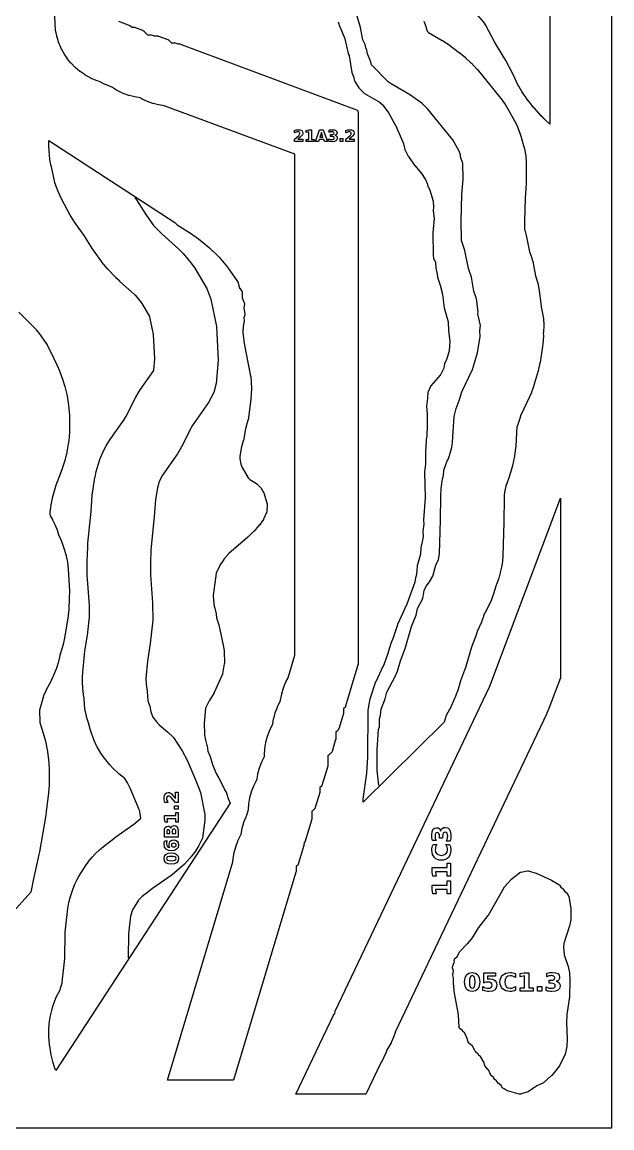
# Model space of a CAD drawing. Header units: millimetres. Extents: x 0 to 841, y 0 to 594.
# Drawn here: x 654.7 to 841, y 0 to 349.6 of the extents above; entities that cross this region are included whole.
import ezdxf

# ---------------------------------------------------------------- set-up
doc = ezdxf.new("R2010")
doc.units = ezdxf.units.MM
for name, color, linetype in [('CUT', 1, 'Continuous'), ('ENGRAVE', 5, 'Continuous'), ('SHEET_EDGE_DO_NOT_CUT', 8, 'Continuous')]:
    doc.layers.add(name, color=color, linetype=linetype)

msp = doc.modelspace()

# ---------------------------------------------------------------- linework, layer by layer
at = {"layer": 'CUT'}
for points in [[(685.12, 349.85), (688.74, 348.51), (688.79, 348.48), (688.84, 348.45), (688.88, 348.42), (689.37, 348.02), (689.38, 348.01), (689.39, 348.01), (690.05, 347.99), (690.1, 347.98), (690.15, 347.97), (690.2, 347.96), (692.71, 347.02), (692.75, 347), (692.79, 346.98), (692.84, 346.95), (693.22, 346.66), (693.27, 346.62), (694.36, 345.53), (694.37, 345.52), (694.38, 345.52), (695.33, 345.51), (695.38, 345.51), (695.42, 345.5), (695.47, 345.49), (696.38, 345.22), (696.39, 345.22), (696.4, 345.22), (697.61, 345.17), (697.66, 345.17), (697.71, 345.16), (697.77, 345.14), (700.78, 344.02), (700.82, 344), (700.87, 343.97), (700.91, 343.94), (700.94, 343.91), (701.87, 343.04), (701.88, 343.03), (701.89, 343.03), (702.9, 343.01), (702.95, 343.01), (703, 343), (703.05, 342.99), (703.88, 342.73), (703.89, 342.72), (703.91, 342.72), (704.33, 342.68), (704.37, 342.67), (704.41, 342.66), (704.46, 342.65), (760.31, 321.85), (760.35, 321.83), (760.4, 321.8), (760.52, 321.72), (760.56, 321.69), (760.6, 321.66), (760.64, 321.62), (760.67, 321.58), (760.72, 321.51), (760.75, 321.46), (760.77, 321.42), (760.79, 321.37), (760.8, 321.32), (760.83, 321.18), (760.84, 321.13), (760.84, 321.08), (760.83, 146.49), (760.83, 146.44), (760.82, 146.39), (760.81, 146.35), (756.9, 133.27), (756.88, 133.23), (756.86, 133.19), (756.84, 133.15), (756.73, 132.98), (756.71, 132.94), (756.68, 132.9), (756.65, 132.87), (756.61, 132.84), (756.58, 132.82), (756.27, 132.62), (756.26, 132.62), (756.26, 132.6), (756.22, 131.09), (756.22, 131.04), (756.21, 131), (756.2, 130.96), (754.76, 126.14), (754.74, 126.09), (754.72, 126.04), (754.69, 126), (754.45, 125.65), (754.42, 125.61), (754.38, 125.57), (754.33, 125.53), (753.79, 125.14), (753.78, 125.13), (753.78, 125.12), (753.77, 122.9), (753.76, 122.85), (753.76, 122.81), (753.75, 122.76), (752.62, 119), (752.61, 118.96), (752.59, 118.91), (752.51, 118.77), (752.49, 118.73), (752.46, 118.69), (752.43, 118.65), (751.92, 118.12), (751.89, 118.09), (751.85, 118.06), (751.29, 117.65), (751.28, 117.64), (751.28, 117.63), (751.25, 114.47), (751.24, 114.42), (751.24, 114.38), (751.23, 114.33), (749.4, 108.27), (749.39, 108.22), (749.36, 108.17), (749.34, 108.13), (749.26, 108.01), (749.23, 107.97), (749.2, 107.94), (749.16, 107.91), (749.13, 107.88), (748.79, 107.65), (748.78, 107.64), (748.78, 107.63), (748.76, 106.18), (748.76, 106.14), (748.75, 106.09), (748.74, 106.05), (747.31, 101.26), (747.29, 101.21), (747.27, 101.16), (747.24, 101.12), (746.91, 100.65), (746.88, 100.61), (746.84, 100.57), (746.8, 100.54), (746.28, 100.16), (746.27, 100.15), (746.27, 100.13), (746.24, 97.74), (746.24, 97.7), (746.23, 97.65), (746.22, 97.61), (744.13, 90.65), (744.12, 90.6), (744.1, 90.56), (744.03, 90.44), (744.01, 90.39), (743.98, 90.36), (743.95, 90.32), (743.91, 90.29), (743.77, 90.17), (743.77, 90.16), (743.76, 90.15), (743.73, 89.37), (743.73, 89.33), (743.72, 89.29), (743.71, 89.24), (741.96, 83.4), (741.95, 83.36), (741.93, 83.32), (741.91, 83.28), (741.79, 83.09), (741.76, 83.05), (741.73, 83.01), (741.69, 82.98), (741.66, 82.95), (741.27, 82.67), (741.26, 82.66), (741.26, 82.65), (741.23, 81.02), (741.23, 80.97), (741.22, 80.93), (741.21, 80.88), (721.52, 15.12), (700.64, 15.12), (721.28, 84.06), (721.29, 84.07), (721.29, 84.09), (721.36, 85.07), (721.36, 85.12), (721.68, 86.98), (721.69, 87.02), (722.18, 88.85), (722.2, 88.89), (722.86, 90.66), (722.88, 90.7), (723.71, 92.39), (723.74, 92.44), (723.84, 92.6), (723.84, 92.61), (723.85, 92.62), (723.89, 92.77), (723.89, 92.78), (723.9, 92.79), (723.9, 92.82), (724.24, 94.69), (724.25, 94.74), (724.76, 96.56), (724.78, 96.61), (725.47, 98.38), (725.49, 98.42), (725.72, 98.87), (725.72, 98.88), (725.73, 98.89), (726.25, 100.63), (726.25, 100.65), (726.25, 100.66), (726.36, 102.41), (726.37, 102.46), (726.67, 104.35), (726.68, 104.4), (727.18, 106.25), (727.19, 106.3), (727.86, 108.1), (727.88, 108.14), (728.72, 109.86), (728.75, 109.91), (728.9, 110.15), (728.9, 110.16), (728.91, 110.17), (729.18, 111.85), (729.19, 111.9), (729.69, 113.8), (729.71, 113.84), (730.4, 115.68), (730.42, 115.72), (731.24, 117.36), (731.24, 117.37), (731.24, 117.38), (731.25, 117.88), (731.25, 117.91), (731.37, 119.88), (731.37, 119.93), (731.69, 121.87), (731.7, 121.92), (732.2, 123.81), (732.22, 123.86), (732.92, 125.7), (732.94, 125.74), (733.81, 127.5), (733.84, 127.54), (733.91, 127.66), (733.92, 127.67), (733.92, 127.68), (734.17, 129.26), (734.18, 129.3), (734.67, 131.18), (734.68, 131.23), (735.36, 133.05), (735.38, 133.1), (736.23, 134.85), (736.26, 134.89), (736.37, 135.07), (736.37, 135.08), (736.38, 135.09), (736.38, 135.13), (736.38, 135.18), (736.73, 137.13), (736.74, 137.18), (737.29, 139.09), (737.3, 139.14), (738.04, 140.98), (738.06, 141.03), (738.71, 142.28), (738.71, 142.29), (738.72, 142.3), (740.83, 149.4), (740.84, 149.41), (740.84, 149.42), (740.84, 307.74), (740.84, 307.75), (740.83, 307.76), (699.59, 323.12), (699.58, 323.12), (699.57, 323.13), (697.85, 323.4), (697.81, 323.41), (696.06, 323.85), (696.02, 323.87), (694.32, 324.47), (694.28, 324.49), (692.64, 325.25), (692.6, 325.27), (691.99, 325.63), (691.98, 325.63), (691.97, 325.64), (690.36, 325.89), (690.31, 325.9), (688.49, 326.36), (688.44, 326.38), (686.68, 327.02), (686.63, 327.04), (684.93, 327.85), (684.89, 327.87), (683.28, 328.84), (683.24, 328.86), (683.06, 329), (683.05, 329.01), (683.04, 329.01), (682.87, 329.06), (682.83, 329.07), (681.02, 329.8), (680.97, 329.82), (679.45, 330.62), (679.42, 330.63), (678.11, 331.12), (678.09, 331.13), (676.33, 331.89), (676.29, 331.91), (674.63, 332.83), (674.58, 332.85), (673.02, 333.93), (672.98, 333.96), (671.52, 335.18), (671.49, 335.22), (670.16, 336.57), (670.13, 336.61), (668.94, 338.09), (668.91, 338.13), (667.87, 339.72), (667.84, 339.77), (666.96, 341.45), (666.94, 341.5), (666.23, 343.26), (666.21, 343.3), (665.68, 345.13), (665.67, 345.18), (665.31, 347.04), (665.3, 347.09), (665.13, 349), (665.13, 349.02), (662.2, 417.66)], [(821.38, 366.59), (821.38, 317.26), (819.52, 319.09), (819.51, 319.1), (818.83, 319.81), (818.82, 319.82), (816.42, 322.43), (816.39, 322.46), (814.64, 324.66), (814.61, 324.69), (812.61, 327.61), (812.6, 327.63), (811.68, 329.11), (811.66, 329.15), (810.87, 330.71), (810.86, 330.73), (809.83, 333.01), (809.83, 333.02), (807.54, 337.4), (807.53, 337.41), (804.57, 342.27), (804.56, 342.29), (803.97, 343.34), (803.96, 343.36), (801.34, 348.32), (801.33, 348.33), (800.58, 349.51), (800.56, 349.54), (798.39, 352.1)], [(781.61, 349.83), (782.01, 348.77), (782.03, 348.72), (782.19, 348.14), (782.2, 348.13), (782.7, 346.72), (782.7, 346.7), (782.71, 346.69), (783.1, 346.3), (783.11, 346.29), (783.12, 346.29), (787.43, 343.79), (787.45, 343.77), (789.3, 342.56), (789.33, 342.54), (792.92, 339.88), (792.94, 339.86), (794.77, 338.33), (794.79, 338.31), (796.58, 336.62), (796.61, 336.59), (798.39, 334.67), (798.41, 334.65), (806.3, 324.89), (806.31, 324.88), (807.34, 323.48), (807.37, 323.44), (808.27, 321.96), (808.28, 321.94), (810.25, 318.35), (810.26, 318.34), (810.93, 317), (810.95, 316.97), (811.51, 315.58), (811.52, 315.57), (811.91, 314.49), (811.92, 314.47), (812.44, 312.84), (812.45, 312.8), (812.63, 312), (812.64, 311.97), (812.74, 311.68), (812.75, 311.65), (813.38, 309.53), (813.4, 309.48), (813.79, 307.32), (813.79, 307.26), (813.94, 305.06), (813.94, 305.03), (813.98, 300.08), (813.98, 300.06), (813.92, 298.37), (813.92, 298.34), (813.59, 294.03), (813.59, 294.02), (813.36, 286.63), (813.36, 286.62), (813.41, 284.01), (813.41, 284), (813.41, 283.99), (813.46, 283.85), (813.47, 283.82), (814.16, 281.24), (814.17, 281.2), (815.02, 276.94), (815.02, 276.9), (815.5, 275.55), (815.51, 275.53), (816, 273.9), (816.01, 273.86), (816.37, 272.19), (816.37, 272.17), (816.84, 269.36), (816.84, 269.35), (816.84, 269.34), (817.16, 268.4), (817.17, 268.37), (817.68, 266.56), (817.69, 266.52), (818.02, 264.67), (818.03, 264.65), (818.56, 260.58), (818.57, 260.56), (818.65, 259.61), (818.66, 259.57), (819.01, 257.97), (819.02, 257.94), (819.37, 255.87), (819.37, 255.81), (819.49, 253.73), (819.49, 253.67), (819.39, 251.57), (819.39, 251.54), (819.35, 251.2), (819.35, 251.17), (819.36, 250.5), (819.36, 250.48), (819.31, 248.79), (819.31, 248.75), (819.12, 247.07), (819.12, 247.05), (818.3, 241.91), (818.29, 241.87), (817.72, 239.33), (817.71, 239.3), (816.15, 234.05), (816.14, 234.03), (815.63, 232.55), (815.62, 232.51), (814.99, 231.07), (814.99, 231.05), (812.3, 225.48), (812.29, 225.47), (812.29, 225.46), (811.93, 224.24), (811.92, 224.22), (811.38, 222.64), (811.37, 222.62), (811.04, 221.76), (811.03, 221.75), (811.03, 221.73), (810.63, 215.53), (810.62, 215.51), (810.49, 214.14), (810.48, 214.12), (810.25, 212.36), (810.24, 212.34), (809.98, 210.86), (809.97, 210.82), (809.6, 209.36), (809.6, 209.34), (808.56, 205.84), (808.55, 205.81), (807.79, 203.7), (807.77, 203.65), (807.55, 203.21), (807.55, 203.2), (807.54, 203.18), (807.5, 202.86), (807.5, 202.81), (807.2, 201.49), (807.19, 201.47), (807.03, 200.15), (807.03, 200.14), (806.93, 198.79), (806.93, 198.77), (806.9, 192), (806.9, 192), (806.89, 191.45), (806.89, 191.45), (806.56, 180.88), (806.56, 180.85), (806.42, 179.08), (806.42, 179.04), (806.12, 177.29), (806.12, 177.26), (805.74, 175.52), (805.74, 175.5), (805.28, 173.78), (805.27, 173.74), (804.67, 172.07), (804.66, 172.05), (804.33, 171.27), (804.32, 171.24), (803.62, 168.83), (803.61, 168.81), (802.89, 166.75), (802.87, 166.7), (801.92, 164.73), (801.9, 164.71), (800.94, 162.97), (800.93, 162.95), (800.64, 162.48), (800.64, 162.47), (800.63, 162.46), (800.45, 161.72), (800.44, 161.68), (799.85, 159.96), (799.83, 159.92), (799.07, 158.25), (799.06, 158.23), (798.56, 157.25), (798.55, 157.24), (798.55, 157.23), (798.26, 156.15), (798.25, 156.11), (797.75, 154.7), (797.74, 154.68), (796.67, 151.97), (796.66, 151.95), (794.83, 145.81), (794.83, 145.79), (794.46, 144.67), (794.45, 144.65), (793.23, 141.3), (793.23, 141.29), (792.44, 138.66), (792.43, 138.63), (791.76, 136.75), (791.75, 136.73), (791.02, 134.99), (791.02, 134.97), (790.22, 133.28), (790.21, 133.26), (788.69, 130.4), (788.68, 130.39), (788.68, 130.38), (788, 128.26), (762.43, 103), (762.46, 103.85), (762.46, 103.85), (762.47, 103.9), (763.56, 112.15), (763.56, 112.16), (763.96, 117.07), (763.96, 117.09), (764.03, 132.01), (764.03, 132.05), (764.04, 132.09), (764.62, 135.6), (764.63, 135.64), (764.64, 135.68), (766.48, 141.1), (766.51, 141.16), (768.81, 145.96), (768.82, 145.99), (770.21, 149.73), (770.21, 149.75), (771.29, 153.22), (771.31, 153.27), (772.05, 155.05), (772.05, 155.07), (773.35, 159.16), (773.38, 159.22), (776.36, 165.63), (776.37, 165.65), (778.83, 172.64), (778.84, 172.67), (779.23, 174.43), (779.24, 174.44), (779.54, 176.17), (779.55, 176.2), (779.62, 177.64), (779.63, 177.7), (779.64, 177.75), (780.71, 181.5), (780.71, 181.51), (780.71, 181.52), (780.76, 183.23), (780.76, 183.28), (780.77, 183.32), (781.5, 186.8), (781.5, 186.81), (781.5, 186.82), (781.42, 188.54), (781.42, 188.58), (781.42, 188.61), (781.68, 190.83), (781.68, 190.84), (781.68, 190.85), (781.59, 192.13), (781.59, 192.2), (782.09, 199.18), (782.09, 199.21), (781.92, 207.29), (781.92, 207.36), (782.2, 209.79), (782.21, 209.82), (782.19, 214.17), (782.2, 214.22), (782.2, 214.26), (782.36, 215.08), (782.36, 215.09), (782.36, 215.1), (782.42, 217.49), (782.42, 217.55), (782.43, 217.6), (782.67, 218.63), (782.67, 218.64), (782.68, 218.65), (782.77, 222.15), (782.77, 222.15), (782.78, 225.66), (782.78, 225.69), (782.58, 228), (782.58, 228.05), (782.59, 228.11), (782.91, 230.7), (782.92, 230.72), (782.99, 232.59), (783, 232.64), (783.01, 232.69), (783.02, 232.73), (783.04, 232.77), (783.78, 234.48), (783.81, 234.53), (783.83, 234.57), (783.87, 234.61), (786.86, 237.92), (786.87, 237.93), (786.88, 237.94), (788.01, 240.3), (788.01, 240.31), (788.01, 240.32), (788.23, 241.54), (788.24, 241.6), (788.27, 241.65), (788.88, 243.03), (788.88, 243.05), (789.75, 245.68), (789.75, 245.69), (789.75, 245.7), (789.95, 248.62), (789.95, 248.63), (789.94, 248.64), (789.48, 252.11), (789.47, 252.16), (789.38, 254.67), (789.38, 254.69), (789.38, 254.7), (788.17, 259.17), (788.16, 259.23), (787.57, 263.45), (787.56, 263.47), (786.87, 266.3), (786.87, 266.32), (786.01, 268.8), (786, 268.84), (785.99, 268.88), (785.98, 268.93), (785.91, 269.85), (785.91, 269.89), (785.47, 271.87), (785.47, 271.91), (785.46, 271.94), (785.37, 273.39), (785.36, 273.41), (785.36, 273.42), (784.79, 274.79), (784.78, 274.83), (784.76, 274.88), (784.76, 274.92), (784.66, 275.75), (784.66, 275.8), (784.54, 282.9), (784.54, 282.96), (784.97, 287.54), (784.97, 287.55), (784.97, 287.56), (784.71, 289.88), (784.71, 289.92), (784.71, 289.97), (784.78, 291.09), (784.78, 291.1), (784.78, 291.11), (784.63, 292.86), (784.63, 292.88), (784.63, 292.89), (783.59, 296.37), (783.59, 296.38), (783.58, 296.39), (783.03, 297.42), (783.01, 297.47), (782.99, 297.52), (782.98, 297.57), (782.87, 298.17), (782.87, 298.19), (782.86, 298.2), (782.15, 299.93), (782.15, 299.94), (782.14, 299.95), (780.98, 301.69), (780.97, 301.71), (778.95, 304.14), (778.92, 304.17), (776.82, 307.06), (776.78, 307.12), (775.9, 308.77), (775.88, 308.82), (775.86, 308.87), (775.26, 311.04), (775.24, 311.07), (773.18, 315.97), (773.17, 315.99), (770.34, 321.22), (770.33, 321.22), (770.33, 321.23), (768.94, 322.99), (768.94, 323), (768.93, 323.01), (767.41, 324.35), (767.4, 324.36), (767.39, 324.36), (762.94, 326.92), (762.89, 326.95), (762.85, 326.98), (762.82, 327.02), (761.22, 328.72), (761.19, 328.76), (761.16, 328.8), (759.91, 330.8), (759.88, 330.85), (759.86, 330.9), (759.85, 330.95), (759.63, 331.88), (759.62, 331.91), (758.98, 333.54), (758.97, 333.59), (758.96, 333.64), (758.13, 338.94), (758.13, 338.96), (758.13, 338.97), (757.85, 339.56), (757.84, 339.61), (757.82, 339.66), (756.75, 344.26), (756.75, 344.27), (756.74, 344.28), (755.23, 347.78), (755.22, 347.82), (754.62, 349.59)], [(653.71, 257.87), (658.09, 253.47), (658.11, 253.46), (659.14, 252.34), (659.17, 252.31), (660.11, 251.1), (660.12, 251.09), (661.61, 249.04), (661.62, 249.02), (662.62, 247.51), (662.64, 247.47), (663.49, 245.88), (663.5, 245.86), (665.82, 240.99), (665.82, 240.97), (666.5, 239.36), (666.51, 239.34), (667.48, 236.73), (667.49, 236.7), (668.2, 234.36), (668.21, 234.33), (668.91, 231.37), (668.91, 231.36), (669.19, 229.92), (669.2, 229.89), (669.37, 228.43), (669.38, 228.42), (669.64, 225.26), (669.64, 225.23), (669.7, 223.18), (669.71, 223.16), (669.64, 219.89), (669.64, 219.86), (669.42, 217.32), (669.42, 217.29), (668.97, 214.33), (668.97, 214.31), (668.69, 212.84), (668.68, 212.8), (668.28, 211.35), (668.28, 211.33), (667.46, 208.71), (667.46, 208.7), (667.05, 207.53), (667.05, 207.52), (665.25, 202.82), (665.24, 202.8), (664.21, 199.07), (664.21, 199.06), (663.77, 196.91), (663.76, 196.89), (663.49, 194.65), (663.49, 194.62), (663.51, 193.95), (663.51, 193.94), (663.51, 193.93), (663.59, 193.52), (663.59, 193.51), (663.6, 193.5), (664.33, 192.3), (664.35, 192.26), (665.18, 190.55), (665.2, 190.5), (665.87, 188.7), (665.87, 188.68), (666.36, 187.14), (666.37, 187.12), (667, 185.73), (667.01, 185.71), (667.61, 184.22), (667.62, 184.18), (668.1, 182.65), (668.11, 182.63), (668.59, 180.86), (668.59, 180.84), (669.02, 178.82), (669.03, 178.77), (669.25, 176.72), (669.25, 176.7), (669.63, 169.62), (669.63, 169.6), (669.62, 167.41), (669.62, 167.38), (669.42, 163.86), (669.42, 163.84), (669.21, 161.93), (669.21, 161.9), (668.1, 154.8), (668.1, 154.78), (667.81, 153.29), (667.8, 153.26), (667.39, 151.79), (667.39, 151.77), (666.63, 149.41), (666.62, 149.38), (666.51, 148.78), (666.5, 148.76), (666.1, 147.05), (666.09, 147.01), (665.54, 145.35), (665.53, 145.33), (664.85, 143.56), (664.84, 143.54), (663.87, 141.39), (663.86, 141.37), (662.2, 138.23), (662.2, 138.21), (661.44, 136.54), (661.43, 136.53), (661.43, 136.52), (660.17, 132.05), (660.17, 132.03), (660.17, 132.02), (660.33, 128.14), (660.33, 128.12), (660.33, 128.11), (661.41, 124.83), (661.41, 124.8), (662.06, 122.27), (662.07, 122.24), (662.68, 118.94), (662.68, 118.92), (662.91, 117.34), (662.92, 117.32), (663.11, 115.44), (663.11, 115.41), (663.22, 113.37), (663.22, 113.34), (663.21, 108.34), (663.21, 108.31), (663.07, 105.99), (663.07, 105.96), (662.35, 99.94), (662.35, 99.92), (662.2, 98.88), (662.2, 98.86), (660.18, 87.24), (660.17, 87.23), (660.01, 86.4), (660.01, 86.39), (658, 77.21), (658, 77.2), (657.49, 74.56), (601.01, 11.76)]]:
    msp.add_lwpolyline(points, dxfattribs=at)
for points in [[(703.64, 285.46), (703.65, 285.45), (703.66, 285.45), (707.88, 282.87), (707.91, 282.85), (710.38, 281.09), (710.41, 281.07), (713.86, 278.22), (713.89, 278.19), (716.94, 275.27), (716.98, 275.23), (719.55, 272.14), (719.57, 272.11), (722.74, 267.6), (722.77, 267.55), (722.8, 267.51), (722.81, 267.46), (723.43, 265.45), (723.44, 265.44), (723.44, 265.43), (724.17, 264.27), (724.19, 264.22), (724.21, 264.18), (724.23, 264.13), (724.24, 264.08), (724.26, 263.93), (724.27, 263.88), (724.27, 263.83), (724.21, 262.47), (724.21, 262.46), (724.21, 262.44), (724.89, 260.77), (724.91, 260.72), (724.92, 260.67), (724.93, 260.62), (724.93, 260.57), (724.93, 260.52), (724.75, 259.13), (724.75, 259.12), (724.75, 259.11), (725.04, 257.24), (725.04, 257.19), (725.04, 257.14), (725.04, 257.09), (725.03, 257.04), (724.8, 256.12), (724.8, 256.1), (724.8, 256.09), (724.87, 255.24), (724.87, 255.2), (724.87, 255.16), (724.86, 255.11), (724.55, 253.32), (724.54, 253.29), (724.44, 251.5), (724.44, 251.49), (724.44, 251.48), (724.87, 247.98), (724.87, 247.96), (726.9, 237.65), (726.91, 237.59), (727.18, 233.71), (727.18, 233.67), (727.18, 233.63), (726.91, 230.34), (726.91, 230.32), (726.07, 223.76), (726.06, 223.72), (726.05, 223.68), (725.24, 220.99), (725.23, 220.96), (724.59, 217.27), (724.57, 217.22), (723.9, 214.91), (723.89, 214.88), (723.44, 212.27), (723.44, 212.26), (723.44, 212.25), (723.46, 211.56), (723.46, 211.55), (723.46, 211.54), (723.8, 209.83), (723.8, 209.81), (723.8, 209.8), (724.24, 208.76), (724.25, 208.73), (726.14, 205.48), (726.14, 205.47), (726.15, 205.46), (726.63, 204.99), (726.64, 204.98), (726.65, 204.97), (728.72, 203.66), (728.77, 203.63), (728.81, 203.59), (730.3, 202.11), (730.33, 202.07), (730.36, 202.04), (730.38, 202), (731.18, 200.56), (731.19, 200.52), (731.21, 200.48), (731.22, 200.45), (732.1, 197.15), (732.11, 197.1), (732.11, 197.05), (732.11, 197), (732.01, 194.73), (732, 194.68), (731.99, 194.64), (731.98, 194.59), (731.96, 194.55), (730.99, 192.46), (730.97, 192.41), (730.94, 192.37), (729.54, 190.43), (729.51, 190.39), (727.88, 188.53), (727.85, 188.49), (725.99, 186.74), (725.97, 186.72), (720.06, 181.62), (720.04, 181.6), (718.44, 179.74), (718.42, 179.71), (717.07, 177.65), (717.05, 177.62), (715.99, 175.34), (715.98, 175.32), (715.98, 175.31), (715.08, 168.25), (715.08, 168.24), (715.08, 168.23), (715.16, 166.93), (715.16, 166.91), (715.42, 164.73), (715.43, 164.69), (716, 162.47), (716.01, 162.4), (716.14, 161.23), (716.14, 161.22), (716.14, 161.21), (716.81, 159.06), (716.82, 159.02), (718.23, 152.62), (718.24, 152.59), (718.51, 150.86), (718.52, 150.79), (718.59, 146.82), (718.59, 146.77), (718.58, 146.73), (718.04, 143.53), (718.03, 143.49), (718.02, 143.45), (718, 143.41), (715.35, 137.63), (715.33, 137.58), (713.79, 135.02), (713.78, 135), (712.69, 132.73), (712.69, 132.72), (712.69, 132.7), (712.26, 127.91), (712.26, 127.89), (712.34, 124.32), (712.34, 124.29), (712.59, 122.54), (712.59, 122.53), (712.59, 122.52), (713.11, 120.87), (713.12, 120.83), (713.12, 120.8), (713.39, 119.1), (713.39, 119.09), (713.39, 119.07), (714.08, 117.41), (714.1, 117.37), (714.86, 114.85), (714.87, 114.83), (715.97, 112), (715.98, 111.99), (715.98, 111.98), (716.77, 110.75), (716.8, 110.69), (718.61, 106.93), (718.62, 106.91), (719.22, 105.96), (719.24, 105.92), (719.26, 105.88), (719.28, 105.84), (719.78, 104.15), (719.79, 104.12), (720.43, 102.68), (665.38, 18.15), (665.1, 18.83), (665.09, 18.86), (664.39, 20.92), (664.38, 20.98), (663.91, 23.11), (663.9, 23.14), (663.37, 26.44), (663.36, 26.47), (663.13, 28.75), (663.13, 28.81), (663.16, 31.11), (663.16, 31.14), (663.29, 32.86), (663.29, 32.89), (663.56, 34.98), (663.57, 35.03), (664.06, 37.08), (664.06, 37.11), (664.34, 38.05), (664.34, 38.05), (664.43, 38.33), (664.43, 38.33), (664.73, 39.29), (664.74, 39.32), (665.57, 41.53), (665.6, 41.58), (666.69, 43.67), (666.71, 43.7), (666.76, 43.78), (666.77, 43.79), (666.77, 43.8), (667.32, 45.77), (667.33, 45.79), (667.37, 46.03), (667.38, 46.05), (668.19, 53.54), (668.19, 53.57), (668.33, 61.71), (668.33, 61.73), (668.47, 63.75), (668.47, 63.78), (669.14, 69.33), (669.14, 69.35), (669.46, 71.24), (669.47, 71.28), (669.97, 73.12), (669.98, 73.15), (670.6, 75.06), (670.61, 75.09), (671.26, 76.81), (671.28, 76.85), (672.09, 78.5), (672.1, 78.52), (672.59, 79.42), (672.6, 79.44), (673.26, 80.56), (673.27, 80.57), (674.61, 82.67), (674.62, 82.69), (675.64, 84.15), (675.67, 84.18), (676.82, 85.54), (676.84, 85.56), (677.93, 86.73), (677.94, 86.75), (679.11, 87.9), (679.14, 87.93), (680.4, 88.99), (680.42, 89), (683.67, 91.5), (683.68, 91.5), (684.35, 92), (684.36, 92), (689.73, 95.78), (689.75, 95.79), (692.1, 97.83), (692.11, 97.85), (692.25, 97.99), (692.26, 98), (692.26, 98.01), (691.74, 100.46), (691.73, 100.5), (691.2, 101.95), (691.2, 101.96), (688.79, 107.59), (688.78, 107.61), (688.02, 109.04), (688.01, 109.06), (687.13, 110.41), (687.12, 110.42), (687.11, 110.43), (685.28, 111.94), (685.25, 111.96), (683.27, 113.83), (683.25, 113.85), (682.42, 114.75), (682.4, 114.78), (680.69, 116.91), (680.67, 116.93), (679.62, 118.44), (679.61, 118.47), (678.37, 120.5), (678.35, 120.55), (677.37, 122.71), (677.36, 122.74), (676.72, 124.41), (676.71, 124.43), (676.18, 126.04), (676.16, 126.08), (675.78, 127.66), (675.78, 127.68), (675.14, 129.61), (675.12, 129.66), (674.69, 131.65), (674.68, 131.7), (674.45, 133.73), (674.45, 133.76), (674.32, 135.79), (674.32, 135.82), (674.14, 136.86), (674.14, 136.88), (673.89, 139.07), (673.89, 139.1), (673.78, 140.88), (673.78, 140.9), (673.76, 142.43), (673.76, 142.47), (673.85, 144), (673.85, 144.02), (674.4, 149.53), (674.4, 149.55), (674.56, 150.81), (674.57, 150.83), (675.38, 155.78), (675.39, 155.8), (676, 161.47), (676.01, 161.5), (675.95, 165.1), (675.95, 165.12), (675.36, 173.45), (675.36, 173.47), (675.31, 174.56), (675.31, 174.57), (675.25, 178.18), (675.25, 178.19), (675.26, 179.23), (675.26, 179.25), (675.42, 183.5), (675.42, 183.52), (675.51, 184.8), (675.51, 184.81), (676.54, 194.87), (676.54, 194.88), (676.88, 200), (676.89, 200.03), (677.12, 202.02), (677.12, 202.04), (677.73, 205.63), (677.74, 205.65), (678.15, 207.51), (678.15, 207.54), (678.71, 209.57), (678.71, 209.6), (679.37, 211.58), (679.39, 211.63), (680.25, 213.54), (680.26, 213.56), (681.3, 215.56), (681.31, 215.59), (682.68, 217.85), (682.7, 217.88), (687.05, 224.08), (687.06, 224.1), (687.61, 224.99), (687.62, 225.01), (690.62, 230.95), (690.64, 230.98), (692.02, 233.31), (692.04, 233.34), (696.27, 239.46), (696.28, 239.47), (696.28, 239.48), (696.63, 243.09), (696.63, 243.13), (696.24, 250.82), (696.24, 250.82), (696.24, 250.83), (695.09, 256.43), (695.08, 256.44), (695.08, 256.44), (695, 256.65), (695, 256.66), (694.99, 256.67), (692.66, 260.59), (692.65, 260.61), (692.43, 260.9), (692.42, 260.91), (690.69, 262.98), (690.68, 263), (690.27, 263.41), (690.26, 263.43), (685.55, 267.61), (685.53, 267.62), (684.34, 268.77), (684.33, 268.78), (681.78, 271.46), (681.75, 271.49), (679.92, 273.72), (679.9, 273.75), (677.49, 277.15), (677.48, 277.16), (676.98, 277.91), (676.97, 277.92), (674.33, 282.05), (674.32, 282.06), (671.34, 286.17), (671.32, 286.2), (669.88, 288.5), (669.86, 288.53), (667.13, 293.65), (667.11, 293.68), (666.07, 295.97), (666.06, 296), (665.55, 297.34), (665.54, 297.36), (665.06, 298.8), (665.05, 298.83), (664.68, 300.3), (664.68, 300.32), (663.95, 303.76), (663.95, 303.77), (663.83, 304.39), (663.83, 304.4), (663.51, 306.15), (663.51, 306.18), (663.22, 308.74), (663.22, 308.77), (663.14, 310.51), (663.14, 310.53), (663.13, 311.99), (663.13, 312.03), (663.14, 312.17), (702.91, 286.26), (703.64, 285.46)], [(750.74, 30.81), (750.76, 30.86), (750.79, 30.9), (750.94, 31.09), (750.95, 31.1), (750.95, 31.11), (751.01, 31.35), (751.02, 31.4), (751.04, 31.45), (753.05, 35.67), (753.07, 35.72), (753.11, 35.77), (753.14, 35.81), (753.43, 36.1), (753.44, 36.1), (753.44, 36.12), (753.59, 36.79), (753.61, 36.85), (753.63, 36.9), (802.41, 139.61), (802.41, 139.63), (824.76, 199.08), (824.76, 142.22), (821.14, 132.59), (821.13, 132.57), (820.48, 131.05), (820.47, 131.03), (772.6, 30.22), (772.59, 30.19), (772.07, 28.68), (772.05, 28.63), (771.28, 26.95), (771.26, 26.9), (770.34, 25.3), (770.31, 25.26), (770.11, 24.98), (770.11, 24.97), (770.1, 24.96), (769.84, 24.42), (769.83, 24.39), (769.71, 24.02), (769.7, 23.98), (768.98, 22.32), (768.96, 22.27), (768.09, 20.68), (768.06, 20.64), (768.02, 20.58), (768.02, 20.57), (768.01, 20.56), (763.29, 10.62), (741.15, 10.62), (750.74, 30.81)], [(790.65, 50.54), (790.64, 50.59), (790.64, 50.63), (790.63, 50.73), (790.63, 50.77), (790.63, 50.81), (790.64, 50.86), (790.65, 50.9), (790.66, 50.95), (791.31, 52.6), (791.31, 52.61), (791.31, 52.62), (791.23, 52.89), (791.22, 52.93), (791.21, 52.98), (791.21, 53.03), (791.21, 53.08), (791.22, 53.12), (791.23, 53.17), (791.26, 53.29), (791.28, 53.34), (791.3, 53.39), (791.33, 53.43), (791.36, 53.47), (791.39, 53.51), (791.43, 53.54), (791.97, 53.97), (791.98, 53.97), (791.98, 53.98), (792.96, 55.73), (792.98, 55.77), (793.01, 55.81), (793.04, 55.84), (795.44, 58.25), (795.46, 58.27), (796.95, 60.07), (796.97, 60.1), (798.92, 63.28), (798.95, 63.33), (801.97, 67.19), (801.99, 67.22), (806.95, 75.96), (806.98, 76.01), (807.02, 76.05), (809.45, 78.74), (809.48, 78.77), (809.51, 78.8), (811.83, 80.66), (811.87, 80.68), (811.91, 80.71), (811.96, 80.73), (812.11, 80.79), (812.16, 80.81), (812.21, 80.82), (814.39, 81.23), (814.43, 81.23), (814.48, 81.23), (814.52, 81.23), (814.56, 81.23), (814.9, 81.17), (814.97, 81.16), (816.99, 80.52), (817.05, 80.5), (821.91, 78.29), (821.96, 78.26), (824.24, 76.94), (824.29, 76.91), (824.34, 76.87), (824.48, 76.73), (824.52, 76.69), (824.55, 76.65), (824.58, 76.61), (824.83, 76.14), (824.84, 76.13), (824.85, 76.12), (825.35, 75.75), (825.38, 75.73), (825.42, 75.69), (825.45, 75.66), (825.47, 75.62), (826, 74.81), (826, 74.8), (826.01, 74.79), (826.84, 74.23), (826.88, 74.21), (826.92, 74.17), (826.95, 74.14), (826.98, 74.1), (827, 74.05), (827.02, 74.01), (827.34, 73.25), (827.35, 73.2), (827.37, 73.15), (828.07, 69.43), (828.07, 69.37), (828.08, 69.32), (828, 65.81), (827.99, 65.77), (827.99, 65.73), (827.63, 63.92), (827.62, 63.86), (825.8, 58.28), (825.8, 58.27), (825.79, 58.26), (825.72, 57.02), (825.72, 57.02), (825.72, 57.01), (825.95, 54.76), (825.95, 54.74), (825.95, 54.73), (827.17, 51.04), (827.18, 50.99), (827.63, 49.06), (827.64, 49.02), (827.64, 48.97), (827.77, 46.61), (827.77, 46.57), (827.62, 41.49), (827.62, 41.43), (826.8, 35.8), (826.8, 35.78), (826.67, 33.3), (826.67, 33.28), (826.85, 28.18), (826.85, 28.15), (826.78, 25.81), (826.77, 25.77), (826.77, 25.73), (826.29, 23.31), (826.28, 23.26), (826.26, 23.22), (826.24, 23.18), (824.5, 19.7), (824.47, 19.66), (824.44, 19.62), (822, 16.57), (821.97, 16.53), (821.94, 16.51), (819.55, 14.37), (819.52, 14.34), (819.48, 14.32), (819.44, 14.29), (817.34, 13.28), (817.31, 13.26), (814.57, 11.41), (814.53, 11.39), (814.48, 11.37), (814.44, 11.35), (812.16, 10.66), (812.11, 10.65), (812.06, 10.64), (811.91, 10.63), (811.86, 10.63), (811.82, 10.63), (811.77, 10.64), (811.73, 10.65), (808.05, 11.7), (808, 11.72), (807.96, 11.74), (807.91, 11.76), (806.99, 12.38), (806.98, 12.38), (806.97, 12.39), (806.6, 12.54), (806.56, 12.56), (806.52, 12.58), (806.48, 12.61), (806.45, 12.64), (806.42, 12.67), (806.33, 12.77), (806.3, 12.81), (806.27, 12.85), (806.25, 12.9), (806.23, 12.94), (806.13, 13.26), (806.13, 13.27), (806.12, 13.28), (805.27, 14), (805.24, 14.03), (805.2, 14.07), (804.48, 14.97), (804.48, 14.98), (804.46, 14.99), (804.11, 15.17), (804.07, 15.19), (804.03, 15.22), (803.99, 15.25), (803.96, 15.28), (803.93, 15.32), (803.9, 15.36), (803.88, 15.4), (803.72, 15.76), (803.71, 15.77), (803.7, 15.78), (802.88, 16.53), (802.85, 16.57), (802.82, 16.6), (802.79, 16.64), (802.77, 16.69), (801.98, 18.35), (801.98, 18.36), (801.97, 18.37), (800.97, 19.56), (800.94, 19.6), (800.91, 19.65), (800.89, 19.7), (800.87, 19.74), (800.58, 20.76), (800.58, 20.77), (800.58, 20.78), (799.48, 22.58), (799.48, 22.59), (799.47, 22.6), (799.19, 22.75), (799.15, 22.78), (799.11, 22.81), (799.07, 22.85), (799.04, 22.89), (799.01, 22.93), (798.81, 23.26), (798.8, 23.27), (798.8, 23.28), (797.95, 24.08), (797.92, 24.11), (797.89, 24.16), (797.86, 24.2), (796.98, 25.81), (796.98, 25.82), (796.97, 25.83), (795.76, 26.86), (795.72, 26.89), (795.69, 26.93), (795.66, 26.98), (795.63, 27.02), (795.61, 27.07), (795.59, 27.12), (795.32, 28.26), (795.32, 28.27), (795.31, 28.28), (794.48, 30.15), (794.48, 30.16), (794.46, 30.17), (794.19, 30.3), (794.14, 30.33), (794.1, 30.35), (794.06, 30.39), (794.02, 30.43), (793.99, 30.47), (793.96, 30.51), (793.83, 30.76), (793.83, 30.77), (793.82, 30.78), (793.05, 31.32), (793.02, 31.35), (792.99, 31.38), (792.96, 31.41), (792.93, 31.45), (792.85, 31.57), (792.83, 31.61), (792.81, 31.65), (792.79, 31.69), (792.78, 31.73), (792.77, 31.78), (792.76, 31.82), (792.54, 35.78), (792.53, 35.81), (791.33, 42.58), (791.32, 42.61), (790.96, 45.69), (790.96, 45.75), (790.98, 47.26), (790.98, 47.28), (790.98, 47.29), (790.74, 48.2), (790.73, 48.25), (790.73, 48.31), (790.73, 48.36), (790.73, 48.41), (790.94, 49.72), (790.94, 49.74), (790.94, 49.75), (790.66, 50.5), (790.65, 50.54)]]:
    msp.add_lwpolyline(points, close=True, dxfattribs=at)
at = {"layer": 'ENGRAVE'}
for points in [[(767.35, 108.28), (767.35, 108.32), (766.86, 112.97), (766.83, 119.48), (767.33, 125.99), (767.62, 126.78), (767.64, 129.32), (767.93, 130.32), (768.12, 132.39), (769.39, 135.59), (769.93, 137.71), (772.55, 142.65), (773.28, 144.41), (774.24, 147.6), (775.66, 151.5), (777.74, 158.51), (779.16, 162.07), (779.64, 164.2), (781.27, 167.36), (781.76, 169.87), (782.39, 171.29), (783.44, 172.65), (784.42, 174.42), (785.43, 177.9), (786.19, 179.73), (786.57, 181.49), (786.9, 192.07), (786.93, 199.57), (787.12, 202.14), (787.51, 205.21), (787.79, 206.22), (787.9, 207.95), (788.93, 210.9), (789.38, 211.51), (790.43, 215.04), (790.67, 216.82), (791.19, 224.84), (791.77, 227.41), (792.75, 229.91), (793.57, 232.7), (796.98, 239.75), (798.54, 245.02), (799.36, 250.19), (799.34, 252.06), (799.49, 253.61), (798.66, 257.34), (798.74, 257.95), (798.2, 262.04), (797.37, 264.5), (796.64, 268.89), (795.68, 271.63), (794.55, 277.34), (793.47, 280.47), (793.35, 286.75), (793.62, 295.11), (793.98, 299.89), (793.94, 304.87), (793.2, 306.92), (793.14, 307.61), (792.73, 308.71), (790.75, 312.31), (782.85, 322.08), (781.03, 323.8), (777.42, 326.47), (771.27, 330.03), (770.36, 330.73), (765.07, 336.1), (764.8, 337.17), (763.77, 339.54), (763.63, 340.71), (763.27, 341.4), (763.03, 342.48), (762.37, 343.98), (761.62, 347.81), (760.28, 352.46)], [(690.27, 294.14), (690.85, 293.33), (693.82, 288.7), (696.24, 285.27), (698.81, 282.58), (704.09, 277.9), (705.55, 276.4), (708.1, 273.33), (709.29, 271.75), (713.09, 265.37), (714.35, 262.02), (716.14, 253.37), (716.68, 242.64), (715.97, 235.31), (715.26, 232.44), (713.56, 229.3), (708.48, 221.95), (705.1, 215.27), (703.79, 213.13), (699.06, 206.38), (698.01, 204.35), (697.45, 202.29), (696.84, 198.68), (696.47, 193.19), (695.41, 182.77), (695.25, 178.5), (695.31, 174.88), (695.94, 165.97), (696.02, 160.54), (695.21, 153.08), (694.3, 147.56), (693.75, 142.04), (693.85, 140.23), (694.22, 138.09), (694.41, 134.95), (695.06, 133.28), (695.4, 131.55), (696.05, 129.86), (697.11, 128.32), (697.96, 127.4), (700.66, 125.18), (702.53, 123.41), (705.26, 119.21), (706.84, 116.24), (709.8, 109.32), (711.02, 105.99), (712.47, 99.1), (712.44, 97.24), (711.7, 91.54), (710.58, 89.28), (709.22, 87.2), (707.68, 85.22), (706, 83.41), (702.07, 80.01), (695.86, 75.64), (692.59, 73.13), (691.48, 71.94), (690.13, 69.82), (689.63, 68.9), (689, 66.96), (688.33, 61.38), (688.2, 53.74)]]:
    msp.add_lwpolyline(points, dxfattribs=at)
for points in [[(741.8, 312.52), (743.41, 312.52), (743.41, 311.83), (740.76, 311.83), (740.76, 312.52), (742.09, 313.7), (742.24, 313.86), (742.35, 314.01), (742.42, 314.17), (742.44, 314.33), (742.39, 314.56), (742.27, 314.74), (742.07, 314.86), (741.81, 314.9), (741.58, 314.88), (741.33, 314.81), (741.06, 314.69), (740.77, 314.53), (740.77, 315.33), (741.08, 315.42), (741.4, 315.49), (741.7, 315.53), (742, 315.54), (742.58, 315.47), (743.02, 315.25), (743.29, 314.91), (743.38, 314.45), (743.34, 314.16), (743.23, 313.9), (742.99, 313.6), (742.58, 313.21), (741.8, 312.52)], [(744.43, 312.48), (745.26, 312.48), (745.26, 314.84), (744.41, 314.66), (744.41, 315.3), (745.25, 315.48), (746.15, 315.48), (746.15, 312.48), (746.98, 312.48), (746.98, 311.83), (744.43, 311.83), (744.43, 312.48)], [(749.99, 312.5), (748.52, 312.5), (748.29, 311.83), (747.34, 311.83), (748.69, 315.48), (749.82, 315.48), (751.17, 311.83), (750.22, 311.83), (749.99, 312.5)], [(748.76, 313.17), (749.75, 313.17), (749.26, 314.62), (748.76, 313.17)], [(753.52, 313.8), (753.84, 313.67), (754.08, 313.47), (754.22, 313.2), (754.27, 312.87), (754.17, 312.39), (753.86, 312.04), (753.35, 311.83), (752.65, 311.76), (752.36, 311.77), (752.08, 311.81), (751.8, 311.86), (751.52, 311.94), (751.52, 312.67), (751.79, 312.55), (752.05, 312.47), (752.31, 312.42), (752.56, 312.4), (752.89, 312.43), (753.13, 312.53), (753.28, 312.69), (753.33, 312.9), (753.28, 313.12), (753.13, 313.28), (752.87, 313.38), (752.52, 313.41), (752.15, 313.41), (752.15, 314.01), (752.54, 314.01), (752.85, 314.04), (753.07, 314.12), (753.2, 314.26), (753.25, 314.46), (753.2, 314.65), (753.08, 314.79), (752.87, 314.87), (752.6, 314.9), (752.37, 314.89), (752.14, 314.85), (751.91, 314.79), (751.68, 314.7), (751.68, 315.39), (751.96, 315.46), (752.23, 315.5), (752.5, 315.53), (752.77, 315.54), (753.39, 315.48), (753.83, 315.31), (754.1, 315.02), (754.18, 314.61), (754.14, 314.32), (754.02, 314.08), (753.81, 313.91), (753.52, 313.8)], [(758.01, 312.52), (759.61, 312.52), (759.61, 311.83), (756.96, 311.83), (756.96, 312.52), (758.29, 313.7), (758.45, 313.86), (758.56, 314.01), (758.62, 314.17), (758.64, 314.33), (758.6, 314.56), (758.47, 314.74), (758.27, 314.86), (758.01, 314.9), (757.78, 314.88), (757.53, 314.81), (757.26, 314.69), (756.97, 314.53), (756.97, 315.33), (757.29, 315.42), (757.6, 315.49), (757.91, 315.53), (758.21, 315.54), (758.79, 315.47), (759.23, 315.25), (759.5, 314.91), (759.59, 314.45), (759.55, 314.16), (759.43, 313.9), (759.2, 313.6), (758.79, 313.21), (758.01, 312.52)], [(755.18, 312.78), (756.06, 312.78), (756.06, 311.83), (755.18, 311.83), (755.18, 312.78)], [(703.19, 104.15), (703.19, 106.08), (704.02, 106.08), (704.02, 102.9), (703.19, 102.9), (701.78, 104.49), (701.59, 104.68), (701.4, 104.81), (701.22, 104.89), (701.02, 104.91), (700.74, 104.86), (700.52, 104.71), (700.38, 104.47), (700.34, 104.16), (700.37, 103.88), (700.45, 103.58), (700.59, 103.26), (700.79, 102.91), (699.82, 102.91), (699.71, 103.29), (699.63, 103.66), (699.58, 104.03), (699.57, 104.39), (699.65, 105.09), (699.91, 105.61), (700.33, 105.94), (700.88, 106.05), (701.22, 106), (701.54, 105.86), (701.9, 105.58), (702.37, 105.09), (703.19, 104.15)], [(702.89, 100.76), (702.89, 101.81), (704.02, 101.81), (704.02, 100.76), (702.89, 100.76)], [(703.24, 96.67), (703.24, 97.67), (700.41, 97.67), (700.62, 96.65), (699.86, 96.65), (699.65, 97.66), (699.65, 98.74), (703.24, 98.74), (703.24, 99.73), (704.02, 99.73), (704.02, 96.67), (703.24, 96.67)], [(701.68, 94.79), (701.83, 95.11), (702.07, 95.35), (702.39, 95.5), (702.77, 95.55), (703.32, 95.44), (703.71, 95.12), (703.94, 94.58), (704.02, 93.82), (704.02, 91.95), (699.65, 91.95), (699.65, 93.64), (699.71, 94.43), (699.92, 94.96), (700.28, 95.27), (700.8, 95.37), (701.1, 95.33), (701.35, 95.22), (701.54, 95.04), (701.68, 94.79)], [(703.25, 93.74), (703.22, 94.04), (703.11, 94.25), (702.93, 94.38), (702.68, 94.42), (702.43, 94.38), (702.25, 94.25), (702.14, 94.04), (702.11, 93.74), (702.11, 93.08), (703.25, 93.08), (703.25, 93.74)], [(786.91, 93.8), (787.12, 94.32), (787.44, 94.69), (787.87, 94.92), (788.4, 95), (789.16, 94.83), (789.72, 94.34), (790.05, 93.52), (790.17, 92.4), (790.15, 91.95), (790.09, 91.5), (790, 91.05), (789.88, 90.61), (788.72, 90.61), (788.9, 91.03), (789.04, 91.44), (789.12, 91.86), (789.14, 92.26), (789.09, 92.79), (788.94, 93.18), (788.68, 93.42), (788.34, 93.5), (787.99, 93.42), (787.74, 93.17), (787.58, 92.77), (787.53, 92.21), (787.53, 91.61), (786.56, 91.61), (786.56, 92.24), (786.52, 92.73), (786.39, 93.08), (786.16, 93.29), (785.85, 93.36), (785.55, 93.29), (785.33, 93.09), (785.19, 92.76), (785.14, 92.33), (785.16, 91.96), (785.23, 91.59), (785.33, 91.22), (785.47, 90.86), (784.37, 90.86), (784.26, 91.3), (784.18, 91.74), (784.13, 92.17), (784.12, 92.6), (784.21, 93.59), (784.49, 94.3), (784.96, 94.72), (785.61, 94.86), (786.08, 94.8), (786.45, 94.59), (786.73, 94.26), (786.91, 93.8)], [(699.76, 90.79), (700.57, 90.79), (700.45, 90.52), (700.37, 90.26), (700.33, 90.02), (700.31, 89.78), (700.38, 89.33), (700.59, 89), (700.94, 88.78), (701.42, 88.67), (701.3, 88.87), (701.21, 89.09), (701.15, 89.32), (701.13, 89.58), (701.23, 90.19), (701.53, 90.66), (701.98, 90.97), (702.55, 91.07), (703.19, 90.96), (703.68, 90.61), (704, 90.08), (704.11, 89.38), (703.96, 88.63), (703.53, 88.06), (702.83, 87.71), (701.9, 87.59), (700.93, 87.73), (700.19, 88.14), (699.73, 88.79), (699.57, 89.64), (699.58, 89.94), (699.62, 90.23), (699.68, 90.51), (699.76, 90.79)], [(701.34, 93.7), (701.31, 93.93), (701.22, 94.1), (701.08, 94.21), (700.88, 94.24), (700.68, 94.21), (700.53, 94.1), (700.44, 93.93), (700.41, 93.7), (700.41, 93.08), (701.34, 93.08), (701.34, 93.7)], [(701.86, 89.39), (701.91, 89.13), (702.05, 88.95), (702.29, 88.84), (702.63, 88.8), (702.96, 88.84), (703.2, 88.95), (703.35, 89.13), (703.4, 89.39), (703.35, 89.65), (703.2, 89.84), (702.96, 89.95), (702.63, 89.99), (702.29, 89.95), (702.05, 89.84), (701.91, 89.65), (701.86, 89.39)], [(789.73, 89.56), (789.92, 89.14), (790.06, 88.7), (790.14, 88.24), (790.17, 87.76), (789.96, 86.45), (789.35, 85.45), (788.91, 85.08), (787.8, 84.65), (787.14, 84.6), (786.48, 84.65), (785.37, 85.08), (784.93, 85.45), (784.32, 86.45), (784.12, 87.76), (784.14, 88.24), (784.23, 88.7), (784.36, 89.14), (784.55, 89.56), (785.76, 89.56), (785.51, 89.14), (785.34, 88.73), (785.24, 88.32), (785.21, 87.88), (785.33, 87.16), (785.72, 86.61), (786.33, 86.27), (787.14, 86.15), (787.95, 86.27), (788.56, 86.61), (788.95, 87.16), (789.08, 87.88), (789.04, 88.32), (788.94, 88.73), (788.77, 89.14), (788.53, 89.56), (789.73, 89.56)], [(701.84, 86.94), (702.8, 86.82), (703.51, 86.47), (703.96, 85.9), (704.11, 85.14), (703.96, 84.37), (703.51, 83.8), (702.8, 83.45), (701.84, 83.33), (700.87, 83.45), (700.16, 83.8), (699.71, 84.37), (699.57, 85.14), (699.71, 85.9), (700.16, 86.47), (700.87, 86.82), (701.84, 86.94)], [(701.83, 85.81), (701.13, 85.77), (700.67, 85.65), (700.42, 85.45), (700.34, 85.14), (700.42, 84.83), (700.67, 84.62), (701.13, 84.5), (701.83, 84.46), (702.54, 84.5), (703, 84.62), (703.25, 84.83), (703.34, 85.14), (703.25, 85.45), (703, 85.65), (702.54, 85.77), (701.83, 85.81)], [(789.01, 79.57), (789.01, 80.9), (785.24, 80.9), (785.53, 79.54), (784.5, 79.54), (784.22, 80.89), (784.22, 82.32), (789.01, 82.32), (789.01, 83.65), (790.05, 83.65), (790.05, 79.57), (789.01, 79.57)], [(789.01, 74), (789.01, 75.33), (785.24, 75.33), (785.53, 73.97), (784.5, 73.97), (784.22, 75.32), (784.22, 76.75), (789.01, 76.75), (789.01, 78.08), (790.05, 78.08), (790.05, 74), (789.01, 74)], [(799.28, 46.12), (799.12, 44.83), (798.65, 43.88), (797.89, 43.29), (796.88, 43.09), (795.86, 43.29), (795.1, 43.88), (794.63, 44.83), (794.47, 46.12), (794.63, 47.4), (795.1, 48.36), (795.86, 48.95), (796.88, 49.14), (797.89, 48.95), (798.65, 48.36), (799.12, 47.4), (799.28, 46.12)], [(800.51, 49.04), (804.24, 49.04), (804.24, 47.93), (801.71, 47.93), (801.71, 47.03), (801.88, 47.07), (802.05, 47.1), (802.23, 47.12), (802.41, 47.13), (803.36, 47), (804.07, 46.6), (804.52, 45.96), (804.67, 45.11), (804.5, 44.27), (804.02, 43.63), (803.25, 43.23), (802.22, 43.09), (801.73, 43.12), (801.24, 43.19), (800.76, 43.31), (800.28, 43.48), (800.28, 44.66), (800.74, 44.43), (801.18, 44.25), (801.6, 44.15), (801.99, 44.12), (802.48, 44.18), (802.85, 44.38), (803.08, 44.7), (803.16, 45.11), (803.08, 45.52), (802.85, 45.84), (802.48, 46.04), (801.99, 46.1), (801.65, 46.08), (801.29, 46.02), (800.91, 45.91), (800.51, 45.76), (800.51, 49.04)], [(810.58, 43.53), (810.16, 43.34), (809.72, 43.2), (809.26, 43.12), (808.78, 43.09), (807.48, 43.3), (806.47, 43.91), (806.1, 44.35), (805.68, 45.46), (805.62, 46.12), (805.68, 46.78), (806.1, 47.89), (806.47, 48.33), (807.48, 48.94), (808.78, 49.14), (809.26, 49.12), (809.72, 49.03), (810.16, 48.9), (810.58, 48.71), (810.58, 47.5), (810.17, 47.75), (809.76, 47.92), (809.34, 48.02), (808.9, 48.05), (808.19, 47.93), (807.64, 47.54), (807.29, 46.93), (807.18, 46.12), (807.29, 45.31), (807.64, 44.7), (808.19, 44.31), (808.9, 44.18), (809.34, 44.22), (809.76, 44.32), (810.17, 44.49), (810.58, 44.73), (810.58, 43.53)], [(812.03, 44.25), (813.36, 44.25), (813.36, 48.02), (812, 47.73), (812, 48.76), (813.35, 49.04), (814.78, 49.04), (814.78, 44.25), (816.11, 44.25), (816.11, 43.21), (812.03, 43.21), (812.03, 44.25)], [(823.43, 46.35), (823.95, 46.14), (824.32, 45.82), (824.55, 45.39), (824.63, 44.86), (824.46, 44.1), (823.97, 43.54), (823.15, 43.21), (822.03, 43.09), (821.58, 43.11), (821.13, 43.17), (820.68, 43.26), (820.24, 43.38), (820.24, 44.54), (820.66, 44.36), (821.07, 44.22), (821.49, 44.14), (821.89, 44.12), (822.42, 44.17), (822.81, 44.32), (823.05, 44.58), (823.13, 44.92), (823.05, 45.27), (822.8, 45.52), (822.4, 45.68), (821.84, 45.73), (821.24, 45.73), (821.24, 46.7), (821.87, 46.7), (822.36, 46.74), (822.71, 46.87), (822.92, 47.1), (822.99, 47.41), (822.92, 47.71), (822.72, 47.93), (822.39, 48.07), (821.96, 48.12), (821.59, 48.1), (821.22, 48.03), (820.85, 47.93), (820.49, 47.79), (820.49, 48.89), (820.93, 49), (821.37, 49.08), (821.8, 49.13), (822.23, 49.14), (823.22, 49.05), (823.93, 48.77), (824.35, 48.3), (824.49, 47.65), (824.43, 47.18), (824.22, 46.81), (823.89, 46.53), (823.43, 46.35)], [(797.77, 46.13), (797.72, 47.06), (797.57, 47.67), (797.29, 48.01), (796.88, 48.12), (796.46, 48.01), (796.19, 47.67), (796.03, 47.06), (795.98, 46.13), (796.03, 45.19), (796.19, 44.57), (796.46, 44.23), (796.88, 44.12), (797.29, 44.23), (797.56, 44.57), (797.72, 45.19), (797.77, 46.13)], [(817.48, 44.72), (818.88, 44.72), (818.88, 43.21), (817.48, 43.21), (817.48, 44.72)]]:
    msp.add_lwpolyline(points, close=True, dxfattribs=at)
at = {"layer": 'SHEET_EDGE_DO_NOT_CUT'}
msp.add_lwpolyline([(0, 0), (841, 0), (841, 594), (0, 594)], close=True, dxfattribs=at)

doc.saveas('drawing.dxf')
